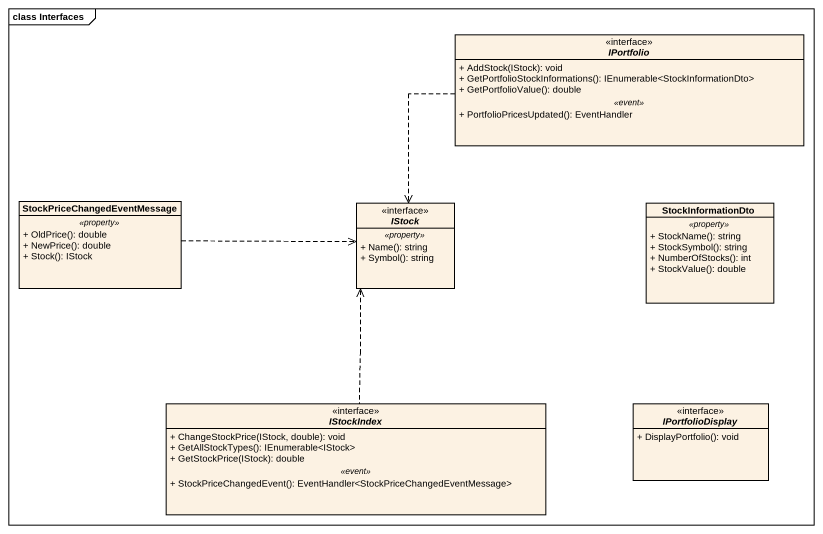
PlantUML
@startuml
mainframe class Interfaces
hide circle
hide empty members
skinparam classAttributeIconSize 0
interface IPortfolio {
  + AddStock(IStock): void
  + GetPortfolioStockInformations(): IEnumerable<StockInformationDto>
  + GetPortfolioValue(): double
  .. <<event>> ..
  + PortfolioPricesUpdated(): EventHandler
}
class "StockPriceChangedEventMessage" as StockPriceChangedEventMessag {
  .. <<property>> ..
  + OldPrice(): double
  + NewPrice(): double
  + Stock(): IStock
}
interface IStock {
  .. <<property>> ..
  + Name(): string
  + Symbol(): string
}
class StockInformationDto {
  .. <<property>> ..
  + StockName(): string
  + StockSymbol(): string
  + NumberOfStocks(): int
  + StockValue(): double
}
interface IStockIndex {
  + ChangeStockPrice(IStock, double): void
  + GetAllStockTypes(): IEnumerable<IStock>
  + GetStockPrice(IStock): double
  .. <<event>> ..
  + StockPriceChangedEvent(): EventHandler<StockPriceChangedEventMessage>
}
interface IPortfolioDisplay {
  + DisplayPortfolio(): void
}
IPortfolio ..> IStock
StockPriceChangedEventMessag .right.> IStock
IStockIndex .up.> IStock
@enduml
